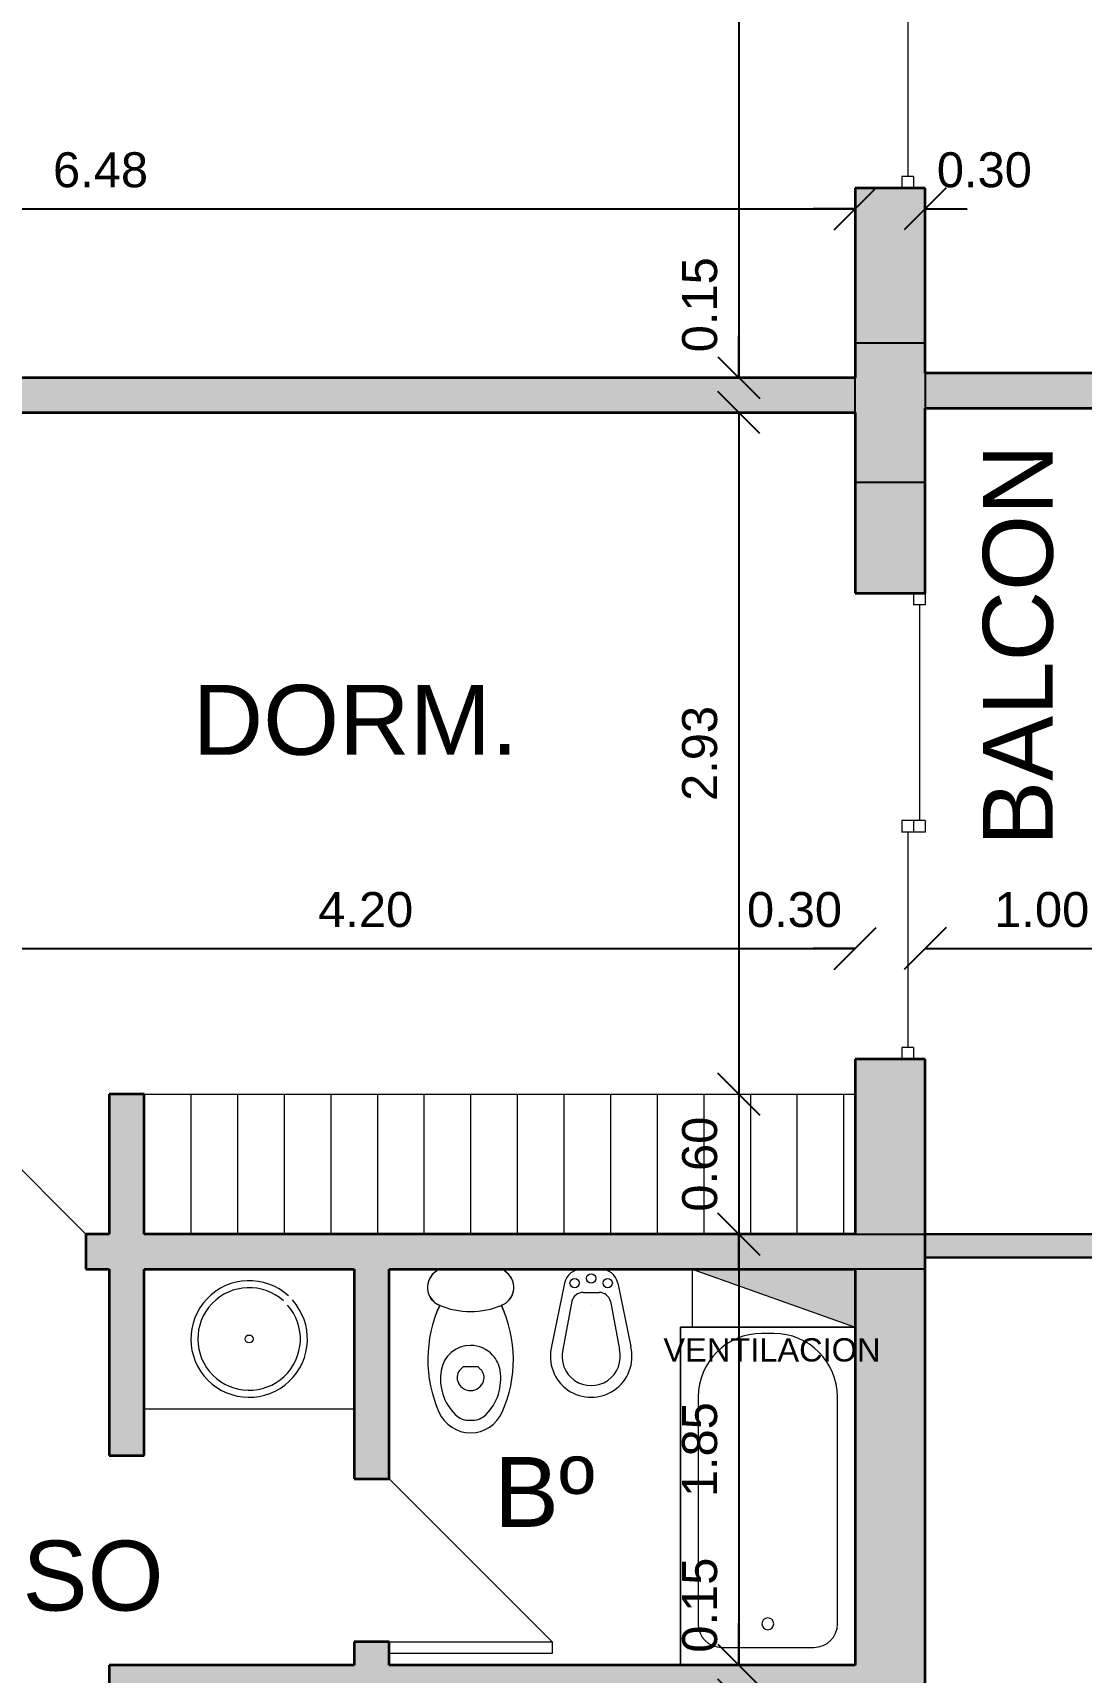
# Model space of a CAD drawing. Header units: metres. Extents: x 42 to 294, y -52 to 32.
# Drawn here: x 200.06 to 204.55, y 14.93 to 21.97 of the extents above; entities that cross this region are included whole.
import ezdxf

# ---------------------------------------------------------------- set-up
doc = ezdxf.new("R2010")
doc.units = ezdxf.units.M
doc.header["$LTSCALE"] = 0.15
doc.layers.get('0').update_dxf_attribs({"lineweight": 20})
for name, color, linetype, lineweight in [('A-DOORSYM', 1, 'Continuous', 9), ('A-ELEVOTM', 1, 'Continuous', 9), ('A-WALL', 2, 'Continuous', 30), ('P-SANRFIM', 6, 'Continuous', 9), ('VENTILACIONES', 4, 'Continuous', 9)]:
    doc.layers.add(name, color=color, linetype=linetype, lineweight=lineweight)
doc.layers.add('Hatch', color=8, linetype='Continuous')
doc.layers.add('MUROS', color=11, linetype='Continuous')
doc.styles.get("Standard").update_dxf_attribs({"font": 'arial.ttf', "height": 0.15})
doc.dimstyles.new('Copy of Annotative', dxfattribs={"dimtxt": 0.15, "dimasz": 0.18, "dimexe": 0.18, "dimexo": 0.0625, "dimgap": 0.09, "dimtad": 1, "dimzin": 0, "dimdsep": 46, "dimtxsty": 'Standard', "dimblk": 'OBLIQUE', "dimcen": 0.09, "dimse1": 1, "dimse2": 1, "dimadec": 0, "dimazin": 0, "dimtfac": 1, "dimtofl": 0, "dimtmove": 0, "dimatfit": 3, "dimfxl": 1, "dimtolj": 1, "dimtzin": 0, "dimarcsym": 0})

# ---------------------------------------------------------------- blocks, each defined once
blk = doc.blocks.new('Deslizante-2 Paneles - 2000 x 2100mm-72-02 Primer piso')
at = {"layer": 'A-DOORSYM', "lineweight": 13}
for p, q in [((-1, 0.277), (-1, 0.227)), ((-1, 0.277), (-0.95, 0.277)), ((-1, 0.227), (-0.95, 0.227)), ((-0.95, 0.277), (-0.95, 0.227)), ((-0.0254, 0.277), (-0.0254, 0.227)), ((-0.0254, 0.277), (0.0254, 0.277)), ((-0.0254, 0.227), (-0.0254, 0.177)), ((-0.0254, 0.227), (0.0254, 0.227)), ((-0.0254, 0.227), (0.0254, 0.227)), ((0.0254, 0.277), (0.0254, 0.227)), ((0.0254, 0.227), (0.0254, 0.177)), ((0.9492, 0.227), (0.9492, 0.177)), ((0.9492, 0.227), (1, 0.227)), ((1, 0.227), (1, 0.177)), ((-0.0254, 0.177), (0.0254, 0.177)), ((0.9492, 0.177), (1, 0.177))]:
    blk.add_line(p, q, dxfattribs=at)
at = {"layer": 'A-ELEVOTM'}
for p, q in [((-0.95, 0.252), (-0.0254, 0.252)), ((0.0254, 0.202), (0.9492, 0.202))]:
    blk.add_line(p, q, dxfattribs=at)
blk = doc.blocks.new('Puerta de 1 hoja - 80 x 210 cm-64-02 Primer piso')
at = {"layer": 'A-DOORSYM', "lineweight": 13}
for p, q in [((0.6669, -0.875), (-0.1331, -0.075)), ((0.6669, -0.875), (-0.1331, -0.075)), ((0.6669, -0.075), (0.6669, -0.875))]:
    blk.add_line(p, q, dxfattribs=at)
blk = doc.blocks.new('Puerta de 1 hoja - 70x210 cm-62-02 Primer piso')
at = {"layer": 'A-DOORSYM', "lineweight": 13}
for p, q in [((0.6169, 0.775), (-0.0831, 0.075)), ((0.6169, 0.775), (-0.0831, 0.075)), ((0.6169, 0.075), (0.6169, 0.775))]:
    blk.add_line(p, q, dxfattribs=at)
blk = doc.blocks.new('Sink - Bathroom _2_ - Sink - Bathroom _2_-25-02 Primer piso')
at = {"layer": 'P-SANRFIM'}
blk.add_line((-0.4252, -0.6), (0.4748, -0.6), dxfattribs=at)
blk.add_line((-0.4252, -0.6), (0.4748, -0.6), dxfattribs=at)
blk.add_circle((0.0248, -0.3), 0.017, dxfattribs=at)
for radius, start, end in [(0.25, 47.6925, 41.99717), (0.22, 47.96844, 41.47118)]:
    blk.add_arc((0.0248, -0.3), radius, start, end, dxfattribs=at)
blk = doc.blocks.new('WC w Cistern _5_ - 540 x 360mm-7-02 Primer piso')
at = {"layer": 'P-SANRFIM'}
for p, q in [((-0.1469, 0), (-0.1469, -0.0089)), ((-0.1469, 0), (-0.1469, -0.0089)), ((0.1469, -0.0089), (0.1469, 0)), ((0.1469, -0.0089), (0.1469, 0)), ((-0.0431, -0.4306), (-0.0308, -0.4182)), ((-0.0308, -0.4182), (0.0308, -0.4182)), ((0.0308, -0.4182), (0.0431, -0.4306))]:
    blk.add_line(p, q, dxfattribs=at)
for centre, radius, start, end in [((-0.1028, -0.0787), 0.0825, 122.27446, 248.81924), ((-0.1028, -0.0787), 0.0825, 122.27446, 246.87823), ((0.1028, -0.0787), 0.0825, 291.18076, 57.72554), ((0.1028, -0.0787), 0.0825, 293.12177, 57.72554), ((0.375, -0.3882), 0.5584, 155.35449, 203.79689), ((0.375, -0.3882), 0.5584, 155.39027, 203.79689), ((0, 0.1621), 0.3443, 246.87823, 293.12177), ((-0.375, -0.3882), 0.5584, 336.20311, 24.64551), ((-0.375, -0.3882), 0.5584, 336.20311, 24.60973), ((0, -0.4559), 0.1282, 89.99847, 170.90608), ((0, -0.4559), 0.1282, 42.44528, 90.00153), ((0, -0.4559), 0.1282, 9.09392, 42.44528), ((0.0905, -0.4704), 0.2199, 170.90608, 224.39736), ((-0.0078, -0.4659), 0.05, 135, 197.18646), ((0, -0.4635), 0.0581, 197.18646, 342.81705), ((0.0078, -0.4659), 0.05, 342.81705, 45), ((-0.0905, -0.4704), 0.2199, 315.60264, 9.09392), ((0.0014, -0.553), 0.15, 203.79689, 269.46886), ((0.0014, -0.553), 0.15, 203.79689, 269.46886), ((-0.0083, -0.5671), 0.0816, 224.39736, 275.83548), ((-0.0014, -0.553), 0.15, 270.53114, 336.20311), ((-0.0014, -0.553), 0.15, 270.53114, 336.20311), ((0.0083, -0.5671), 0.0816, 264.16452, 315.60264)]:
    blk.add_arc(centre, radius, start, end, dxfattribs=at)
blk = doc.blocks.new('_Oblique')
at = {"color": 0, "linetype": 'ByBlock', "lineweight": -2}
blk.add_line((-0.5, -0.5), (0.5, 0.5), dxfattribs=at)
blk = doc.blocks.new('*D2445')
at = {"color": 0, "lineweight": -2, "transparency": 16777216}
blk.add_line((197.1091, 21.2116), (203.5841, 21.2116), dxfattribs=at)
at = {"layer": 'Defpoints', "color": 0, "transparency": 16777216}
for p in [(197.1091, 21.2098), (203.5841, 21.2116), (203.5841, 21.2084)]:
    blk.add_point(p, dxfattribs=at)
at = {"color": 0, "lineweight": -2, "transparency": 16777216, "xscale": 0.18, "yscale": 0.18, "zscale": 0.18, "rotation": 180}
blk.add_blockref('_Oblique', (197.1091, 21.2116), dxfattribs=at)
at = {"color": 0, "lineweight": -2, "transparency": 16777216, "xscale": 0.18, "yscale": 0.18, "zscale": 0.18}
blk.add_blockref('_Oblique', (203.5841, 21.2116), dxfattribs=at)
at = {"color": 0, "transparency": 16777216, "insert": (200.3466, 21.3782), "char_height": 0.15, "attachment_point": 5}
blk.add_mtext('\\A1;6.48', dxfattribs=at)
blk = doc.blocks.new('*D2446')
at = {"color": 0, "lineweight": -2, "transparency": 16777216}
for p, q in [((203.5841, 21.2116), (203.4041, 21.2116)), ((203.8841, 21.2116), (204.0641, 21.2116))]:
    blk.add_line(p, q, dxfattribs=at)
at = {"layer": 'Defpoints', "color": 0, "transparency": 16777216}
for p in [(203.5841, 21.2084), (203.8841, 21.2135), (203.8841, 21.2116)]:
    blk.add_point(p, dxfattribs=at)
at = {"color": 0, "lineweight": -2, "transparency": 16777216, "xscale": 0.18, "yscale": 0.18, "zscale": 0.18}
blk.add_blockref('_Oblique', (203.5841, 21.2116), dxfattribs=at)
at = {"color": 0, "lineweight": -2, "transparency": 16777216, "xscale": 0.18, "yscale": 0.18, "zscale": 0.18, "rotation": 180}
blk.add_blockref('_Oblique', (203.8841, 21.2116), dxfattribs=at)
at = {"color": 0, "transparency": 16777216, "insert": (204.1379, 21.3782), "char_height": 0.15, "attachment_point": 5}
blk.add_mtext('\\A1;0.30', dxfattribs=at)
blk = doc.blocks.new('*D2826')
at = {"color": 0, "lineweight": -2, "transparency": 16777216}
blk.add_line((199.3841, 18.0372), (203.5841, 18.0372), dxfattribs=at)
at = {"layer": 'Defpoints', "color": 0, "transparency": 16777216}
for p in [(199.3841, 18.0372), (203.5841, 18.0656), (203.5841, 18.0372)]:
    blk.add_point(p, dxfattribs=at)
at = {"color": 0, "lineweight": -2, "transparency": 16777216, "xscale": 0.18, "yscale": 0.18, "zscale": 0.18, "rotation": 180}
blk.add_blockref('_Oblique', (199.3841, 18.0372), dxfattribs=at)
at = {"color": 0, "lineweight": -2, "transparency": 16777216, "xscale": 0.18, "yscale": 0.18, "zscale": 0.18}
blk.add_blockref('_Oblique', (203.5841, 18.0372), dxfattribs=at)
at = {"color": 0, "transparency": 16777216, "insert": (201.4841, 18.2038), "char_height": 0.15, "attachment_point": 5}
blk.add_mtext('\\A1;4.20', dxfattribs=at)
blk = doc.blocks.new('*D2827')
at = {"color": 0, "lineweight": -2, "transparency": 16777216}
for p, q in [((203.5841, 18.0372), (203.4041, 18.0372)), ((203.8841, 18.0372), (204.0641, 18.0372))]:
    blk.add_line(p, q, dxfattribs=at)
at = {"layer": 'Defpoints', "color": 0, "transparency": 16777216}
for p in [(203.5841, 18.0656), (203.8841, 18.0372), (203.8841, 17.7823)]:
    blk.add_point(p, dxfattribs=at)
at = {"color": 0, "lineweight": -2, "transparency": 16777216, "xscale": 0.18, "yscale": 0.18, "zscale": 0.18}
blk.add_blockref('_Oblique', (203.5841, 18.0372), dxfattribs=at)
at = {"color": 0, "lineweight": -2, "transparency": 16777216, "xscale": 0.18, "yscale": 0.18, "zscale": 0.18, "rotation": 180}
blk.add_blockref('_Oblique', (203.8841, 18.0372), dxfattribs=at)
at = {"color": 0, "transparency": 16777216, "insert": (203.3235, 18.2038), "char_height": 0.15, "attachment_point": 5}
blk.add_mtext('\\A1;0.30', dxfattribs=at)
blk = doc.blocks.new('*D2828')
at = {"color": 0, "lineweight": -2, "transparency": 16777216}
blk.add_line((203.8841, 18.0372), (204.8841, 18.0372), dxfattribs=at)
at = {"layer": 'Defpoints', "color": 0, "transparency": 16777216}
for p in [(204.8841, 18.0372), (204.8841, 18.0372), (203.8841, 17.7823)]:
    blk.add_point(p, dxfattribs=at)
at = {"color": 0, "lineweight": -2, "transparency": 16777216, "xscale": 0.18, "yscale": 0.18, "zscale": 0.18, "rotation": 180}
blk.add_blockref('_Oblique', (203.8841, 18.0372), dxfattribs=at)
at = {"color": 0, "lineweight": -2, "transparency": 16777216, "xscale": 0.18, "yscale": 0.18, "zscale": 0.18}
blk.add_blockref('_Oblique', (204.8841, 18.0372), dxfattribs=at)
at = {"color": 0, "transparency": 16777216, "insert": (204.3841, 18.2038), "char_height": 0.15, "attachment_point": 5}
blk.add_mtext('\\A1;1.00', dxfattribs=at)
blk = doc.blocks.new('*D2694')
at = {"color": 0, "lineweight": -2, "transparency": 16777216}
blk.add_line((203.0841, 24.1121), (203.0841, 20.4871), dxfattribs=at)
at = {"layer": 'Defpoints', "color": 0, "transparency": 16777216}
for p in [(203.0841, 24.1121), (203.0841, 20.4871), (203.0841, 20.4871)]:
    blk.add_point(p, dxfattribs=at)
at = {"color": 0, "lineweight": -2, "transparency": 16777216, "xscale": 0.18, "yscale": 0.18, "zscale": 0.18}
for p, rotation in [((203.0841, 24.1121), 90), ((203.0841, 20.4871), 270)]:
    blk.add_blockref('_Oblique', p, dxfattribs=dict(at, rotation=rotation))
at = {"color": 0, "transparency": 16777216, "insert": (202.9174, 22.2996), "char_height": 0.15, "attachment_point": 5, "rotation": 90}
blk.add_mtext('\\A1;3.63', dxfattribs=at)
blk = doc.blocks.new('*D2695')
at = {"color": 0, "lineweight": -2, "transparency": 16777216}
for p, q in [((203.0841, 20.4871), (203.0841, 20.6671)), ((203.0841, 20.3371), (203.0841, 20.1571))]:
    blk.add_line(p, q, dxfattribs=at)
at = {"layer": 'Defpoints', "color": 0, "transparency": 16777216}
for p in [(203.0841, 20.4871), (203.0841, 20.3371), (203.0841, 20.3371)]:
    blk.add_point(p, dxfattribs=at)
at = {"color": 0, "lineweight": -2, "transparency": 16777216, "xscale": 0.18, "yscale": 0.18, "zscale": 0.18}
for p, rotation in [((203.0841, 20.4871), 270), ((203.0841, 20.3371), 90)]:
    blk.add_blockref('_Oblique', p, dxfattribs=dict(at, rotation=rotation))
at = {"color": 0, "transparency": 16777216, "insert": (202.9175, 20.7999), "char_height": 0.15, "attachment_point": 5, "rotation": 90}
blk.add_mtext('\\A1;0.15', dxfattribs=at)
blk = doc.blocks.new('*D2696')
at = {"color": 0, "lineweight": -2, "transparency": 16777216}
blk.add_line((203.0841, 20.3371), (203.0841, 17.4121), dxfattribs=at)
at = {"layer": 'Defpoints', "color": 0, "transparency": 16777216}
for p in [(203.0841, 20.3371), (203.0841, 17.4121), (203.0841, 17.4121)]:
    blk.add_point(p, dxfattribs=at)
at = {"color": 0, "lineweight": -2, "transparency": 16777216, "xscale": 0.18, "yscale": 0.18, "zscale": 0.18}
for p, rotation in [((203.0841, 20.3371), 90), ((203.0841, 17.4121), 270)]:
    blk.add_blockref('_Oblique', p, dxfattribs=dict(at, rotation=rotation))
at = {"color": 0, "transparency": 16777216, "insert": (202.9174, 18.8746), "char_height": 0.15, "attachment_point": 5, "rotation": 90}
blk.add_mtext('\\A1;2.93', dxfattribs=at)
blk = doc.blocks.new('*D2697')
at = {"color": 0, "lineweight": -2, "transparency": 16777216}
blk.add_line((203.0841, 17.4121), (203.0841, 16.8121), dxfattribs=at)
at = {"layer": 'Defpoints', "color": 0, "transparency": 16777216}
for p in [(203.0841, 17.4121), (203.0841, 16.8121), (203.0841, 16.8121)]:
    blk.add_point(p, dxfattribs=at)
at = {"color": 0, "lineweight": -2, "transparency": 16777216, "xscale": 0.18, "yscale": 0.18, "zscale": 0.18}
for p, rotation in [((203.0841, 17.4121), 90), ((203.0841, 16.8121), 270)]:
    blk.add_blockref('_Oblique', p, dxfattribs=dict(at, rotation=rotation))
at = {"color": 0, "transparency": 16777216, "insert": (202.9175, 17.1121), "char_height": 0.15, "attachment_point": 5, "rotation": 90}
blk.add_mtext('\\A1;0.60', dxfattribs=at)
blk = doc.blocks.new('*D2698')
at = {"color": 0, "lineweight": -2, "transparency": 16777216}
blk.add_line((203.0841, 16.8121), (203.0841, 14.9621), dxfattribs=at)
at = {"layer": 'Defpoints', "color": 0, "transparency": 16777216}
for p in [(203.0841, 16.8121), (203.0841, 14.9621), (203.0841, 14.9621)]:
    blk.add_point(p, dxfattribs=at)
at = {"color": 0, "lineweight": -2, "transparency": 16777216, "xscale": 0.18, "yscale": 0.18, "zscale": 0.18}
for p, rotation in [((203.0841, 16.8121), 90), ((203.0841, 14.9621), 270)]:
    blk.add_blockref('_Oblique', p, dxfattribs=dict(at, rotation=rotation))
at = {"color": 0, "transparency": 16777216, "insert": (202.9175, 15.8871), "char_height": 0.15, "attachment_point": 5, "rotation": 90}
blk.add_mtext('\\A1;1.85', dxfattribs=at)
blk = doc.blocks.new('*D2699')
at = {"color": 0, "lineweight": -2, "transparency": 16777216}
for p, q in [((203.0841, 14.9621), (203.0841, 15.1421)), ((203.0841, 14.8121), (203.0841, 14.6321))]:
    blk.add_line(p, q, dxfattribs=at)
at = {"layer": 'Defpoints', "color": 0, "transparency": 16777216}
for p in [(203.0841, 14.9621), (203.0841, 14.8121), (203.0841, 14.8121)]:
    blk.add_point(p, dxfattribs=at)
at = {"color": 0, "lineweight": -2, "transparency": 16777216, "xscale": 0.18, "yscale": 0.18, "zscale": 0.18}
for p, rotation in [((203.0841, 14.9621), 270), ((203.0841, 14.8121), 90)]:
    blk.add_blockref('_Oblique', p, dxfattribs=dict(at, rotation=rotation))
at = {"color": 0, "transparency": 16777216, "insert": (202.9175, 15.2198), "char_height": 0.15, "attachment_point": 5, "rotation": 90}
blk.add_mtext('\\A1;0.15', dxfattribs=at)

msp = doc.modelspace()

# ---------------------------------------------------------------- hatches: boundary and pattern name
at = {"layer": 'Hatch', "ltscale": 0.2}
for points in [[(203.8841, 20.6371), (203.5841, 20.6371), (203.5841, 20.0371), (203.8841, 20.0371)], [(203.8841, 16.8121), (203.0841, 16.8121), (203.0841, 16.6621), (203.8841, 16.6621)]]:
    msp.add_hatch(color=256, dxfattribs=at).paths.add_polyline_path(points)
at = {"layer": 'MUROS'}
h = msp.add_hatch(color=256, dxfattribs=at)
h.paths.add_polyline_path([(191.7591, 18.8121), (191.5441, 18.8121), (191.5441, 18.6621), (191.7591, 18.6621)])
h.paths.add_polyline_path([(193.3091, 20.4871), (192.3091, 20.4871), (192.3091, 20.1871), (193.3091, 20.1871)])
h.paths.add_polyline_path([(193.6091, 21.4371), (193.3091, 21.4371), (193.3091, 20.7871), (193.6091, 20.7871)])
h.paths.add_polyline_path([(197.5091, 24.2621), (197.1091, 24.2621), (197.1091, 24.3621), (196.9591, 24.3621), (196.9591, 24.3371), (196.9591, 24.3121), (196.9591, 24.2621), (193.6091, 24.2621), (193.6091, 24.3871), (193.3091, 24.3871), (193.3091, 23.4371), (193.6091, 23.4371), (193.6091, 24.1121), (196.9591, 24.1121), (196.9591, 24.0121), (197.1091, 24.0121), (197.1091, 24.1121), (197.5091, 24.1121)])
h.paths.add_polyline_path([(193.6091, 27.1621), (193.3091, 27.1621), (193.3091, 26.3871), (193.6091, 26.3871)])
h.paths.add_polyline_path([(198.9091, 27.6121), (194.4091, 27.6121), (194.4091, 27.4621), (197.5591, 27.4621), (197.5591, 25.4121), (196.9591, 25.4121), (196.9591, 25.1621), (197.1091, 25.1621), (197.1091, 25.2621), (198.4091, 25.2621), (198.4091, 25.4121), (197.7091, 25.4121), (197.7091, 27.4621), (198.9091, 27.4621)])
h.paths.add_polyline_path([(203.0841, 27.6121), (199.7091, 27.6121), (199.7091, 27.4621), (203.0841, 27.4621)])
h.paths.add_polyline_path([(204.9841, 27.6121), (203.8841, 27.6121), (203.8841, 27.5121), (204.8841, 27.5121), (204.8841, 20.5059), (204.8841, 20.3559), (204.8841, 16.8121), (203.8841, 16.8121), (203.8841, 16.7121), (204.9841, 16.7121)])
h.paths.add_polyline_path([(203.8841, 27.0121), (203.5841, 27.0121), (203.5841, 26.4371), (203.8841, 26.4371)])
h.paths.add_polyline_path([(203.8841, 24.4371), (203.5841, 24.4371), (203.5841, 24.2621), (199.3591, 24.2621), (199.3591, 24.3621), (199.2091, 24.3621), (199.2091, 24.2621), (198.4091, 24.2621), (198.4091, 24.1121), (203.5841, 24.1121), (203.5841, 23.2996), (203.8841, 23.2996)])
h.paths.add_polyline_path([(199.9591, 25.4121), (199.3591, 25.4121), (199.3591, 27.4621), (199.2091, 27.4621), (199.2091, 25.4121), (199.1091, 25.4121), (199.1091, 25.2621), (199.2091, 25.2621), (199.2091, 25.1621), (199.3591, 25.1621), (199.3591, 25.2621), (199.9591, 25.2621)])
h.paths.add_polyline_path([(195.9841, 20.4871), (193.6091, 20.4871), (193.6091, 20.4371), (193.9091, 20.4371), (193.9091, 20.3371), (195.9841, 20.3371)])
h.paths.add_polyline_path([(197.1841, 20.4871), (197.1341, 20.4871), (197.1091, 20.4871), (197.1091, 23.2121), (196.9591, 23.2121), (196.9591, 20.4871), (196.8841, 20.4871), (196.8841, 20.3371), (197.1841, 20.3371)])
h.paths.add_polyline_path([(198.9091, 20.4871), (198.0841, 20.4871), (198.0841, 20.3371), (198.9091, 20.3371)])
h.paths.add_polyline_path([(203.5841, 20.4871), (199.7091, 20.4871), (199.7091, 20.3371), (203.5841, 20.3371)])
h.paths.add_polyline_path([(204.8841, 20.5059), (203.8841, 20.5059), (203.8841, 20.3559), (204.8841, 20.3559)], flags=17)
h.paths.add_polyline_path([(203.8841, 21.2996), (203.5841, 21.2996), (203.5841, 20.6371), (203.8841, 20.6371)])
h.paths.add_polyline_path([(203.8841, 20.0371), (203.5841, 20.0371), (203.5841, 19.5621), (203.8841, 19.5621)])
h.paths.add_polyline_path([(199.3841, 20.3371), (199.2341, 20.3371), (199.2341, 18.8121), (197.8591, 18.8121), (197.8591, 18.6621), (197.9091, 18.6621), (197.9341, 18.6621), (197.9341, 16.0621), (198.0841, 16.0621), (198.0841, 16.6621), (198.4341, 16.6621), (198.4341, 16.8121), (198.0841, 16.8121), (198.0841, 18.6621), (199.2341, 18.6621), (199.2341, 17.134), (199.3841, 17.134)])
h.paths.add_polyline_path([(199.3841, 16.334), (199.2341, 16.334), (199.2341, 14.9621), (199.3841, 14.9621)])
h.paths.add_polyline_path([(199.4841, 16.8121), (199.4341, 16.8121), (199.3841, 16.8121), (199.3841, 16.6621), (199.4841, 16.6621)])
h.paths.add_polyline_path([(199.2341, 16.8121), (199.1341, 16.8121), (199.1341, 16.6621), (199.2341, 16.6621)], flags=17)
h.paths.add_polyline_path([(203.0841, 16.8121), (200.5341, 16.8121), (200.5341, 17.4121), (200.3841, 17.4121), (200.3841, 16.8121), (200.2841, 16.8121), (200.2841, 16.6621), (200.3841, 16.6621), (200.3841, 15.8621), (200.5341, 15.8621), (200.5341, 16.6621), (201.4341, 16.6621), (201.4341, 15.7621), (201.5841, 15.7621), (201.5841, 16.6621), (203.0841, 16.6621)])
h.paths.add_polyline_path([(203.8841, 16.6621), (203.5841, 16.6621), (203.5841, 14.9621), (201.5841, 14.9621), (201.5841, 15.0621), (201.4341, 15.0621), (201.4341, 14.9621), (200.3841, 14.9621), (200.3841, 14.0621), (200.2841, 14.0621), (200.2841, 13.9121), (200.5341, 13.9121), (200.5341, 14.8121), (201.4341, 14.8121), (201.4341, 13.9121), (201.5841, 13.9121), (201.5841, 14.8121), (203.5841, 14.8121), (203.5841, 14.0121), (203.8841, 14.0121)])
h.paths.add_polyline_path([(203.8841, 17.5621), (203.5841, 17.5621), (203.5841, 16.8121), (203.8841, 16.8121)])
h.paths.add_polyline_path([(203.8841, 13.4121), (203.5841, 13.4121), (203.5841, 13.1121), (201.5841, 13.1121), (201.5841, 13.2121), (201.4341, 13.2121), (201.4341, 12.9621), (203.5841, 12.9621), (203.5841, 12.8621), (203.8841, 12.8621)])
h.paths.add_polyline_path([(203.8841, 12.2621), (203.5841, 12.2621), (203.5841, 11.5621), (200.5341, 11.5621), (200.5341, 12.1621), (200.522, 12.1621), (200.3841, 12.1621), (200.3841, 11.4121), (203.5841, 11.4121), (203.5841, 10.6871), (203.8841, 10.6871)])
at = {"layer": 'VENTILACIONES'}
msp.add_hatch(color=256, dxfattribs=at).paths.add_polyline_path([(203.5841, 16.6621), (203.0841, 16.6621), (202.8841, 16.6621), (203.5841, 16.4121)])

# ---------------------------------------------------------------- linework, layer by layer
for p, q in [((200.5341, 17.4121), (203.5841, 17.4121)), ((200.7341, 17.4121), (200.7341, 16.8121)), ((200.9341, 17.4121), (200.9341, 16.8121)), ((201.1341, 17.4121), (201.1341, 16.8121)), ((201.3341, 17.4121), (201.3341, 16.8121)), ((201.5341, 17.4121), (201.5341, 16.8121)), ((201.7341, 17.4121), (201.7341, 16.8121)), ((201.9341, 17.4121), (201.9341, 16.8121)), ((202.1341, 17.4121), (202.1341, 16.8121)), ((202.3341, 17.4121), (202.3341, 16.8121)), ((202.5341, 17.4121), (202.5341, 16.8121)), ((202.7341, 17.4121), (202.7341, 16.8121)), ((202.9341, 17.4121), (202.9341, 16.8121)), ((203.1341, 17.4121), (203.1341, 16.8121)), ((203.3341, 17.4121), (203.3341, 16.8121)), ((203.5341, 17.4121), (203.5341, 16.8121))]:
    msp.add_line(p, q)
at = {"layer": 'A-DOORSYM'}
for p, q in [((201.5841, 15.0121), (201.5841, 15.0621)), ((202.2841, 15.0621), (202.2841, 15.0121)), ((202.2841, 15.0121), (201.5841, 15.0121))]:
    msp.add_line(p, q, dxfattribs=at)
at = {"layer": 'A-WALL', "lineweight": 35}
for p, q in [((203.5841, 21.2996), (203.5841, 20.4871)), ((203.8841, 21.2996), (203.5841, 21.2996)), ((203.8841, 20.5059), (203.8841, 21.2996)), ((203.5841, 20.4871), (198.0841, 20.4871)), ((204.8841, 20.5059), (203.8841, 20.5059)), ((199.3841, 20.3371), (203.5841, 20.3371)), ((203.5841, 20.3371), (203.5841, 19.5621)), ((203.8841, 19.5621), (203.8841, 20.3559)), ((203.8841, 20.3559), (204.8841, 20.3559)), ((203.5841, 19.5621), (203.8841, 19.5621)), ((203.5841, 17.5621), (203.5841, 16.8121)), ((203.8841, 17.5621), (203.5841, 17.5621)), ((203.8841, 12.8621), (203.8841, 17.5621)), ((200.5341, 17.4121), (200.3841, 17.4121)), ((200.3841, 17.4121), (200.3841, 16.8121)), ((200.5341, 16.8121), (200.5341, 17.4121)), ((200.3841, 16.8121), (200.2841, 16.8121)), ((200.2841, 16.8121), (200.2841, 16.6621)), ((203.5841, 16.8121), (200.5341, 16.8121)), ((200.2841, 16.6621), (200.3841, 16.6621)), ((200.3841, 16.6621), (200.3841, 15.8621)), ((200.5341, 16.6621), (201.4341, 16.6621)), ((200.5341, 15.8621), (200.5341, 16.6621)), ((201.4341, 16.6621), (201.4341, 15.7621)), ((201.5841, 16.6621), (203.5841, 16.6621)), ((201.5841, 15.7621), (201.5841, 16.6621)), ((203.5841, 16.6621), (203.5841, 14.9621)), ((200.3841, 15.8621), (200.5341, 15.8621)), ((201.4341, 15.7621), (201.5841, 15.7621)), ((201.5841, 15.0621), (201.4341, 15.0621)), ((201.4341, 15.0621), (201.4341, 14.9621)), ((201.5841, 14.9621), (201.5841, 15.0621)), ((201.4341, 14.9621), (200.3841, 14.9621)), ((200.3841, 14.9621), (200.3841, 14.0621)), ((203.5841, 14.9621), (201.5841, 14.9621))]:
    msp.add_line(p, q, dxfattribs=at)
at = {"layer": 'A-WALL'}
for p, q in [((203.8841, 16.8121), (204.8841, 16.8121)), ((204.9841, 16.7121), (203.8841, 16.7121))]:
    msp.add_line(p, q, dxfattribs=at)
at = {"layer": 'Hatch', "ltscale": 0.2}
for p, q in [((203.5841, 20.6371), (203.8841, 20.6371)), ((203.5841, 20.0371), (203.5841, 20.6371)), ((203.8841, 20.6371), (203.8841, 20.0371)), ((203.8841, 20.0371), (203.5841, 20.0371)), ((203.0841, 16.6621), (203.0841, 16.8121)), ((203.0841, 16.8121), (203.8841, 16.8121)), ((203.8841, 16.8121), (203.8841, 16.6621)), ((203.8841, 16.6621), (203.0841, 16.6621))]:
    msp.add_line(p, q, dxfattribs=at)
at = {"layer": 'P-SANRFIM'}
for p, q in [((202.4108, 16.6621), (202.4916, 16.6621)), ((202.3373, 16.6022), (202.2813, 16.3291)), ((202.4172, 16.5621), (202.4852, 16.5621)), ((202.5651, 16.6022), (202.6211, 16.3291)), ((202.3686, 16.5241), (202.3299, 16.3171)), ((202.4512, 16.5121), (202.4512, 16.5121)), ((202.5338, 16.5241), (202.5726, 16.3171)), ((202.8341, 16.4121), (202.8341, 14.9621)), ((203.5841, 16.4121), (202.8341, 16.4121)), ((202.8341, 16.4121), (203.5841, 16.4121)), ((202.8341, 14.9621), (202.8341, 16.4121)), ((203.2345, 16.3859), (203.1837, 16.3859)), ((202.9103, 16.1125), (202.9103, 15.1399)), ((203.5079, 15.1399), (203.5079, 16.1125)), ((203.0119, 15.0383), (203.4063, 15.0383)), ((203.5841, 14.9621), (202.8341, 14.9621))]:
    msp.add_line(p, q, dxfattribs=at)
for centre in [(202.3804, 16.6021), (202.4512, 16.6221), (202.5221, 16.6021)]:
    msp.add_circle(centre, 0.02, dxfattribs=at)
for centre, radius, start, end in [((202.4108, 16.5871), 0.075, 90, 168.40971), ((202.4916, 16.5871), 0.075, 11.59029, 90), ((202.4172, 16.5121), 0.05, 90, 166.12865), ((202.4852, 16.5121), 0.05, 13.87135, 90), ((202.4512, 16.2871), 0.175, 166.12865, 13.87135), ((203.1837, 16.1125), 0.2734, 90, 180), ((203.2345, 16.1125), 0.2734, 360, 90), ((202.4512, 16.2871), 0.125, 166.12865, 13.87135), ((203.0119, 15.1399), 0.1016, 180, 270), ((203.2091, 15.1399), 0.0254, 90, 270), ((203.2091, 15.1399), 0.0254, 270, 90), ((203.4063, 15.1399), 0.1016, 270, 360)]:
    msp.add_arc(centre, radius, start, end, dxfattribs=at)
at = {"layer": 'VENTILACIONES'}
for p, q in [((203.5841, 16.6621), (202.8841, 16.6621)), ((202.8841, 16.6621), (202.8841, 16.4121)), ((202.8841, 16.6621), (203.5841, 16.4121)), ((202.8841, 16.4121), (203.5841, 16.4121)), ((202.8841, 16.4121), (203.5841, 16.4121)), ((202.8841, 16.4121), (203.5841, 16.4121))]:
    msp.add_line(p, q, dxfattribs=at)

# ---------------------------------------------------------------- block references
at = {"layer": 'MUROS'}
for name, p, rotation in [('Deslizante-2 Paneles - 2000 x 2100mm-72-02 Primer piso', (203.6071, 22.2996), 269.9999999999999), ('Deslizante-2 Paneles - 2000 x 2100mm-72-02 Primer piso', (203.6071, 18.5621), 269.9999999999999), ('Puerta de 1 hoja - 80 x 210 cm-64-02 Primer piso', (200.1509, 16.7371), 180), ('Puerta de 1 hoja - 70x210 cm-62-02 Primer piso', (201.5091, 15.679), 269.9999999999999)]:
    msp.add_blockref(name, p, dxfattribs=dict(at, rotation=rotation))
at = {"layer": 'P-SANRFIM'}
for name, p in [('Sink - Bathroom _2_ - Sink - Bathroom _2_-25-02 Primer piso', (200.9592, 16.6621)), ('WC w Cistern _5_ - 540 x 360mm-7-02 Primer piso', (201.9341, 16.6621))]:
    msp.add_blockref(name, p, dxfattribs=at)

# ---------------------------------------------------------------- texts
at = {"insert": (204.1316, 18.4773), "char_height": 0.3, "width": 8.330833, "attachment_point": 1, "rotation": 90}
msp.add_mtext('BALCON', dxfattribs=at)
at = {"char_height": 0.3, "width": 8.330833, "attachment_point": 1}
for s, insert in [('DORM.', (200.7416, 19.1689)), ('Bº', (202.0337, 15.8558)), ('PASO', (199.4527, 15.4967))]:
    msp.add_mtext(s, dxfattribs=dict(at, insert=insert))
at = {"ltscale": 0.1, "insert": (202.7611, 16.3654), "char_height": 0.1, "width": 2.147718, "attachment_point": 1}
msp.add_mtext('VENTILACION', dxfattribs=at)

# ---------------------------------------------------------------- dimensions: what is measured, and where the dimension line sits
for base, p1, p2, picture, middle in [((203.0840689224, 20.4871474819), (203.0840689224, 24.1121474819), (203.0840689224, 20.4871474819), '*D2694', (202.9174318146, 22.2996474819)), ((203.0840689224, 17.4121474819), (203.0840689224, 20.3371474819), (203.0840689224, 17.4121474819), '*D2696', (202.9174318146, 18.8746474819)), ((203.0841, 16.8121), (203.0841, 17.4121), (203.0841, 16.8121), '*D2697', (202.9175, 17.1121)), ((203.0841, 14.9621), (203.0841, 16.8121), (203.0841, 14.9621), '*D2698', (202.9175, 15.8871))]:
    dim = msp.add_linear_dim(base=base, p1=p1, p2=p2, angle=90, dimstyle='Copy of Annotative', override={"dimscale": 0, "dimtix": 0, "dimtofl": 0, "dimtmove": 1, "dimatfit": 3})
    dim.commit()
    dim.dimension.update_dxf_attribs({"geometry": picture, "text_midpoint": middle})
for base, p1, p2, picture, middle in [((203.5840689244, 21.2115720738), (197.1090689244, 21.2097626152), (203.5840689244, 21.2083536126), '*D2445', (200.3465689244, 21.378158022)), ((203.5841, 18.0372), (199.3841, 18.0372), (203.5841, 18.0656), '*D2826', (201.4841, 18.2038)), ((204.8841, 18.0372), (203.8841, 17.7823), (204.8841, 18.0372), '*D2828', (204.3841, 18.2038))]:
    dim = msp.add_linear_dim(base=base, p1=p1, p2=p2, dimstyle='Copy of Annotative', override={"dimscale": 0, "dimtix": 0, "dimtofl": 0, "dimtmove": 1, "dimatfit": 3})
    dim.commit()
    dim.dimension.update_dxf_attribs({"geometry": picture, "text_midpoint": middle})
for base, p1, p2, picture, middle in [((203.8841, 21.2116), (203.5841, 21.2084), (203.8841, 21.2135), '*D2446', (204.1379, 21.2116)), ((203.8841, 18.0372), (203.5841, 18.0656), (203.8841, 17.7823), '*D2827', (203.3235, 18.0372))]:
    dim = msp.add_linear_dim(base=base, p1=p1, p2=p2, dimstyle='Copy of Annotative', override={"dimscale": 0, "dimtix": 0, "dimtofl": 0, "dimtmove": 1, "dimatfit": 3})
    dim.commit()
    dim.dimension.update_dxf_attribs({"geometry": picture, "text_midpoint": middle, "dimtype": 160})
for base, p1, p2, picture, middle in [((203.0841, 20.3371), (203.0841, 20.4871), (203.0841, 20.3371), '*D2695', (203.0841, 20.7999)), ((203.0841, 14.8121), (203.0841, 14.9621), (203.0841, 14.8121), '*D2699', (203.0841, 15.2198))]:
    dim = msp.add_linear_dim(base=base, p1=p1, p2=p2, angle=90, dimstyle='Copy of Annotative', override={"dimscale": 0, "dimtix": 0, "dimtofl": 0, "dimtmove": 1, "dimatfit": 3})
    dim.commit()
    dim.dimension.update_dxf_attribs({"geometry": picture, "text_midpoint": middle, "dimtype": 160})

doc.saveas('drawing.dxf')
